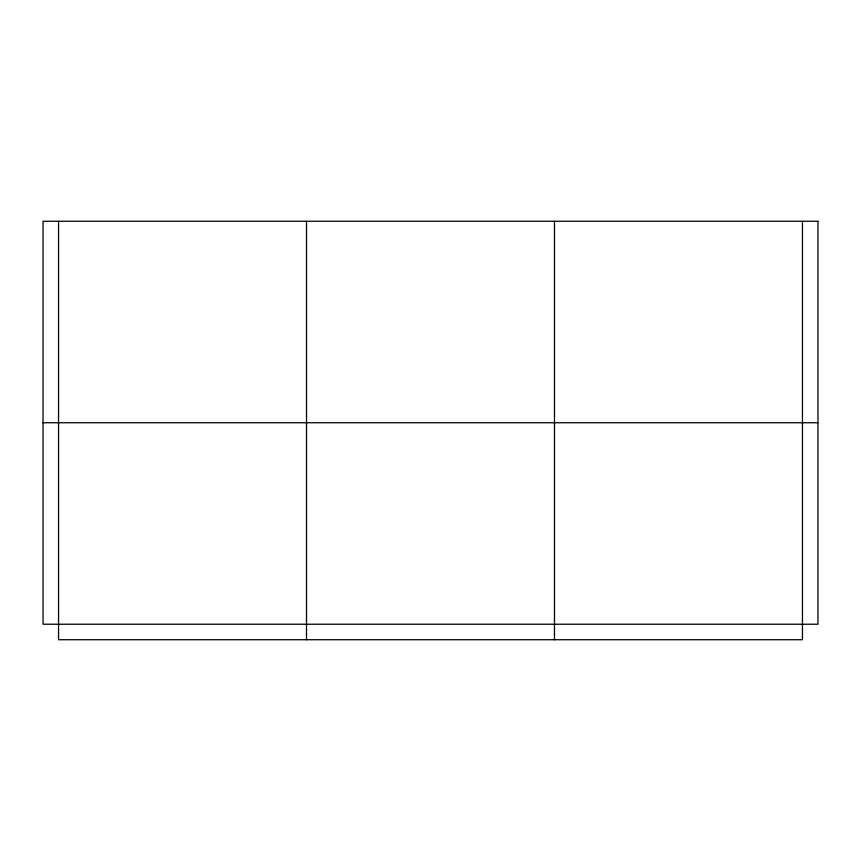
<?xml version="1.0" encoding="UTF-8"?>
<svg xmlns="http://www.w3.org/2000/svg" width="861" height="861" viewBox="0 0 861 861"><rect width="100%" height="100%" fill="white"/><g stroke="black" fill="none" stroke-linecap="round" stroke-linejoin="round"><path stroke-width="1.29" d="M43.05 422.751L817.95 422.751M802.452 221.277L802.452 639.723L58.548 639.723L58.548 221.277M554.484 221.277L554.484 639.723M306.516 221.277L306.516 639.723M817.95 221.277L43.05 221.277L43.05 624.225L817.95 624.225L817.95 221.277"/></g></svg>
